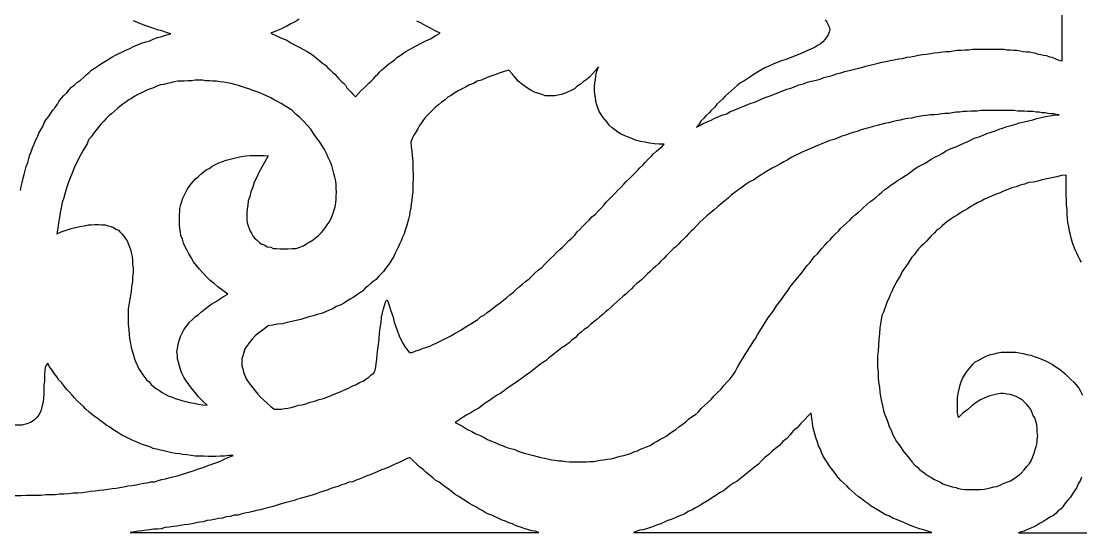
# Model space of a CAD drawing. Extents: x -535 to 535, y -535 to 535.
# Drawn here: x 0.5 to 106.7, y 335 to 386.3 of the extents above; entities that cross this region are included whole.
import ezdxf

# ---------------------------------------------------------------- set-up
doc = ezdxf.new("R2010")
doc.units = 0
doc.layers.add('LAYER_1', color=18, linetype='CONTINUOUS')

msp = doc.modelspace()

# ---------------------------------------------------------------- linework, layer by layer
at = {"layer": 'LAYER_1'}
for points in [[(81.1, 386.38), (81.25, 386.17), (81.4, 385.9), (81.5, 385.69), (81.54, 385.42), (81.5, 385.15), (81.4, 384.89), (81.25, 384.67), (81.1, 384.46), (80.86, 384.19), (80.61, 383.98), (80.32, 383.82), (80.03, 383.6), (79.64, 383.44), (79.24, 383.28), (78.85, 383.07), (78.41, 382.91), (78.02, 382.75), (77.58, 382.59), (77.14, 382.43), (76.7, 382.27), (76.26, 382.11), (75.87, 381.95), (75.43, 381.73), (75.04, 381.57), (74.64, 381.36), (74.3, 381.14), (73.96, 380.93), (73.62, 380.72), (73.22, 380.45), (72.93, 380.23), (72.59, 380.07), (72.25, 379.81), (71.95, 379.54), (71.66, 379.27), (71.37, 379), (71.07, 378.74), (70.83, 378.47), (70.53, 378.2), (70.24, 377.93), (69.99, 377.61), (69.7, 377.35), (69.46, 377.08), (69.16, 376.81), (68.92, 376.54), (68.62, 376.22), (68.43, 375.9), (68.18, 375.63), (68.53, 375.79), (68.87, 376.01), (69.26, 376.17), (69.65, 376.33), (70.04, 376.54), (70.44, 376.7), (70.83, 376.86), (71.22, 376.97), (71.56, 377.19), (71.95, 377.35), (72.34, 377.51), (72.78, 377.67), (73.18, 377.83), (73.57, 377.99), (74.01, 378.15), (74.4, 378.31), (74.74, 378.47), (75.18, 378.63), (75.57, 378.79), (76.01, 378.95), (76.41, 379.11), (76.85, 379.27), (77.24, 379.43), (77.63, 379.54), (78.07, 379.7), (78.46, 379.86), (78.9, 379.97), (79.29, 380.13), (79.73, 380.23), (80.17, 380.34), (80.57, 380.45), (80.96, 380.61), (81.4, 380.72), (81.79, 380.82), (82.23, 380.98), (82.67, 381.09), (83.06, 381.2), (83.5, 381.3), (83.89, 381.41), (84.29, 381.52), (84.73, 381.62), (85.17, 381.73), (85.56, 381.84), (86, 381.95), (86.39, 382.05), (86.78, 382.16), (87.17, 382.21), (87.61, 382.32), (88.01, 382.37), (88.45, 382.48), (88.84, 382.53), (89.28, 382.64), (89.67, 382.69), (90.01, 382.75), (90.45, 382.85), (90.84, 382.91), (91.24, 382.96), (91.63, 383.01), (92.02, 383.07), (92.46, 383.12), (92.85, 383.18), (93.19, 383.23), (93.58, 383.23), (93.93, 383.28), (94.32, 383.34), (94.71, 383.34), (95.1, 383.39), (95.49, 383.39), (95.84, 383.44), (99.02, 383.44), (99.31, 383.39), (99.65, 383.39), (99.95, 383.34), (100.29, 383.34), (100.63, 383.28), (100.93, 383.23), (101.27, 383.18), (101.56, 383.18), (101.86, 383.12), (102.1, 383.07), (102.39, 382.96), (102.69, 382.91), (102.98, 382.85), (103.27, 382.8), (103.57, 382.69), (103.81, 382.64), (104.11, 382.53), (104.35, 382.43), (104.6, 382.32), (104.84, 382.27), (104.84, 385.42), (104.84, 388.58)], [(0.42, 369.28), (0.51, 369.7), (0.61, 370.08), (0.71, 370.51), (0.81, 370.88), (0.91, 371.31), (1, 371.68), (1.15, 372.11), (1.25, 372.48), (1.35, 372.86), (1.49, 373.18), (1.64, 373.55), (1.79, 373.93), (1.93, 374.3), (2.13, 374.68), (2.28, 375.05), (2.47, 375.37), (2.67, 375.69), (2.81, 376.07), (3.01, 376.39), (3.25, 376.66), (3.45, 376.98), (3.65, 377.3), (3.89, 377.62), (4.14, 377.94), (4.28, 378.21), (4.53, 378.53), (4.77, 378.8), (5.07, 379.06), (5.31, 379.38), (5.55, 379.65), (5.85, 379.87), (6.14, 380.13), (6.44, 380.35), (6.73, 380.61), (7.02, 380.88), (7.32, 381.1), (7.56, 381.36), (7.9, 381.58), (8.2, 381.79), (8.54, 382), (8.88, 382.22), (9.23, 382.43), (9.57, 382.65), (9.96, 382.86), (10.3, 383.02), (10.64, 383.18), (10.99, 383.34), (11.38, 383.5), (11.77, 383.72), (12.16, 383.88), (12.55, 384.04), (12.99, 384.2), (13.39, 384.3), (13.78, 384.47), (14.17, 384.63), (14.61, 384.73), (15.05, 384.89), (15.49, 385), (15.05, 385.11), (14.61, 385.27), (14.17, 385.37), (13.78, 385.53), (13.39, 385.64), (12.99, 385.8), (12.55, 385.96), (12.16, 386.12), (11.77, 386.28)], [(28.37, 386.45), (27.95, 386.2), (27.53, 386), (27.11, 385.75), (26.59, 385.5), (26.08, 385.3), (25.52, 385.05), (26.08, 384.8), (26.59, 384.55), (27.11, 384.35), (27.53, 384.1), (27.95, 383.85), (28.37, 383.65), (28.79, 383.4), (29.17, 383.2), (29.49, 383), (29.87, 382.75), (30.1, 382.55), (30.43, 382.29), (30.71, 382.04), (30.99, 381.84), (31.22, 381.59), (31.46, 381.39), (31.69, 381.14), (31.93, 380.94), (32.16, 380.69), (32.35, 380.49), (32.58, 380.24), (32.77, 380.09), (33, 379.84), (33.14, 379.59), (33.33, 379.39), (33.56, 379.14), (33.75, 378.94), (33.99, 378.69), (34.27, 378.99), (34.55, 379.29), (34.83, 379.54), (35.06, 379.79), (35.34, 380.04), (35.58, 380.24), (35.81, 380.49), (36, 380.74), (36.23, 380.94), (36.42, 381.14), (36.65, 381.39), (36.89, 381.59), (37.12, 381.79), (37.35, 381.99), (37.64, 382.19), (37.92, 382.39), (38.15, 382.6), (38.48, 382.8), (38.76, 383), (39.04, 383.2), (39.41, 383.4), (39.79, 383.6), (40.16, 383.8), (40.58, 384.05), (41.05, 384.3), (41.52, 384.5), (41.99, 384.8), (42.5, 385.05), (41.99, 385.3), (41.52, 385.55), (41.05, 385.8), (40.58, 386.05), (40.16, 386.25)], [(106.79, 362.11), (106.6, 362.38), (106.45, 362.7), (106.3, 363.02), (106.16, 363.34), (106.01, 363.67), (105.86, 364.04), (105.77, 364.41), (105.67, 364.84), (105.57, 365.22), (105.52, 365.64), (105.42, 366.07), (105.37, 366.5), (105.33, 366.93), (105.33, 367.36), (105.28, 367.84), (105.28, 368.32), (105.23, 368.85), (105.23, 369.33), (105.23, 369.87), (105.23, 370.3), (105.23, 370.83), (104.79, 370.78), (104.3, 370.67), (103.81, 370.56), (103.32, 370.46), (102.83, 370.35), (102.39, 370.24), (101.95, 370.14), (101.51, 370.08), (101.07, 369.92), (100.63, 369.82), (100.24, 369.66), (99.79, 369.55), (99.4, 369.39), (98.96, 369.23), (98.62, 369.07), (98.23, 368.91), (97.84, 368.75), (97.45, 368.59), (97.05, 368.43), (96.71, 368.21), (96.32, 368.05), (95.98, 367.84), (95.68, 367.68), (95.34, 367.46), (95, 367.25), (94.66, 367.04), (94.31, 366.82), (94.02, 366.66), (93.73, 366.45), (93.38, 366.23), (93.09, 365.97), (92.8, 365.75), (92.55, 365.48), (92.26, 365.27), (92.01, 365), (91.72, 364.74), (91.47, 364.47), (91.23, 364.2), (90.94, 363.93), (90.69, 363.67), (90.45, 363.45), (90.25, 363.18), (90.01, 362.86), (89.76, 362.6), (89.62, 362.33), (89.42, 362.01), (89.17, 361.69), (88.98, 361.42), (88.78, 361.1), (88.64, 360.78), (88.44, 360.46), (88.24, 360.14), (88.1, 359.87), (87.9, 359.49), (87.76, 359.17), (87.61, 358.85), (87.46, 358.48), (87.31, 358.16), (87.17, 357.78), (87.02, 357.41), (86.92, 357.09), (86.78, 356.77), (86.68, 356.12), (86.58, 355.54), (86.53, 354.95), (86.48, 354.36), (86.43, 353.77), (86.39, 353.24), (86.34, 352.7), (86.34, 352.17), (86.34, 351.58), (86.39, 351.1), (86.39, 350.56), (86.43, 350.08), (86.53, 349.6), (86.58, 349.12), (86.63, 348.64), (86.73, 348.16), (86.83, 347.73), (86.92, 347.25), (87.07, 346.82), (87.22, 346.44), (87.36, 346.07), (87.51, 345.64), (87.71, 345.27), (87.85, 344.89), (88.05, 344.52), (88.24, 344.14), (88.49, 343.82), (88.69, 343.5), (88.88, 343.23), (89.13, 342.91), (89.37, 342.65), (89.62, 342.33), (89.81, 342.06), (90.06, 341.79), (90.35, 341.58), (90.59, 341.31), (90.89, 341.1), (91.18, 340.88), (91.47, 340.67), (91.77, 340.51), (92.06, 340.35), (92.36, 340.19), (92.65, 340.08), (92.89, 339.92), (93.19, 339.81), (93.53, 339.7), (93.82, 339.6), (94.17, 339.54), (94.46, 339.44), (94.8, 339.38), (95.1, 339.33), (96.66, 339.33), (97.01, 339.38), (97.35, 339.44), (97.64, 339.49), (97.98, 339.6), (98.28, 339.65), (98.62, 339.76), (98.87, 339.92), (99.21, 340.03), (99.65, 340.19), (100.04, 340.45), (100.38, 340.72), (100.72, 340.99), (101.02, 341.31), (101.31, 341.63), (101.56, 341.95), (101.75, 342.27), (101.9, 342.65), (102.05, 342.97), (102.14, 343.34), (102.24, 343.66), (102.34, 344.04), (102.34, 344.36), (102.39, 344.73), (102.34, 345.11), (102.34, 345.48), (102.29, 345.8), (102.19, 346.18), (102.1, 346.5), (101.95, 346.76), (101.85, 347.03), (101.7, 347.35), (101.51, 347.62), (101.26, 347.89), (101.07, 348.1), (100.82, 348.32), (100.53, 348.48), (100.24, 348.64), (99.94, 348.74), (99.65, 348.85), (99.31, 348.9), (98.96, 348.96), (98.67, 348.96), (98.28, 348.9), (97.89, 348.8), (97.49, 348.69), (97.1, 348.53), (96.66, 348.32), (96.22, 348.05), (95.78, 347.73), (95.39, 347.35), (94.9, 346.98), (94.46, 346.55), (94.36, 347.03), (94.36, 347.57), (94.36, 348.05), (94.36, 348.53), (94.41, 348.96), (94.51, 349.39), (94.61, 349.81), (94.71, 350.13), (94.85, 350.46), (95.05, 350.78), (95.24, 351.1), (95.44, 351.36), (95.68, 351.63), (95.88, 351.9), (96.12, 352.11), (96.42, 352.27), (96.71, 352.43), (97.01, 352.59), (97.35, 352.75), (97.69, 352.86), (98.03, 352.92), (98.38, 353.02), (98.72, 353.08), (100.19, 353.08), (100.58, 353.02), (100.92, 352.97), (101.31, 352.86), (101.7, 352.81), (102.05, 352.65), (102.44, 352.54), (102.78, 352.38), (103.17, 352.22), (103.51, 352.06), (103.86, 351.85), (104.2, 351.63), (104.54, 351.42), (104.88, 351.15), (105.13, 350.94), (105.42, 350.67), (105.72, 350.35), (106.01, 350.08), (106.26, 349.81), (106.5, 349.49), (106.7, 349.12), (106.89, 348.8)], [(-0.51, 338.73), (0.51, 338.73), (1, 338.78), (2.47, 338.78), (2.96, 338.84), (3.89, 338.84), (4.33, 338.89), (4.77, 338.89), (5.26, 338.94), (5.7, 339), (6.19, 339), (6.63, 339.05), (7.07, 339.1), (7.46, 339.16), (7.9, 339.21), (8.35, 339.27), (8.79, 339.32), (9.18, 339.37), (9.62, 339.43), (10.01, 339.48), (10.4, 339.53), (10.79, 339.59), (11.18, 339.69), (11.62, 339.75), (12.02, 339.8), (12.41, 339.91), (12.8, 339.96), (13.14, 340.01), (13.48, 340.12), (13.88, 340.12), (14.22, 340.23), (14.61, 340.33), (14.95, 340.39), (15.3, 340.5), (15.69, 340.6), (16.03, 340.66), (16.37, 340.76), (16.67, 340.87), (17.01, 340.98), (17.3, 341.08), (17.64, 341.19), (17.99, 341.3), (18.28, 341.4), (18.62, 341.51), (18.92, 341.62), (19.21, 341.73), (19.55, 341.83), (19.8, 341.94), (20.09, 342.05), (20.38, 342.15), (20.68, 342.26), (20.92, 342.42), (21.22, 342.53), (21.51, 342.63), (21.76, 342.74), (21.31, 342.74), (20.87, 342.69), (20.43, 342.69), (19.99, 342.63), (19.21, 342.63), (18.77, 342.69), (17.94, 342.69), (17.55, 342.74), (17.11, 342.8), (16.71, 342.85), (16.37, 342.9), (15.98, 342.96), (15.59, 343.01), (15.2, 343.12), (14.81, 343.22), (14.46, 343.28), (14.07, 343.38), (13.73, 343.44), (13.39, 343.6), (13.04, 343.7), (12.65, 343.86), (12.31, 343.97), (11.97, 344.13), (11.62, 344.29), (11.28, 344.45), (10.94, 344.61), (10.6, 344.77), (10.3, 344.99), (10.01, 345.15), (9.67, 345.36), (9.37, 345.58), (9.03, 345.79), (8.74, 346), (8.44, 346.22), (8.1, 346.49), (7.81, 346.7), (7.51, 346.91), (7.27, 347.13), (6.98, 347.39), (6.73, 347.66), (6.44, 347.93), (6.14, 348.2), (5.85, 348.52), (5.6, 348.79), (5.31, 349.11), (5.07, 349.37), (4.82, 349.69), (4.58, 350.02), (4.28, 350.28), (4.09, 350.6), (3.84, 350.92), (3.6, 351.3), (3.35, 351.62), (3.16, 351.99), (3.01, 351.78), (2.91, 351.57), (2.86, 351.25), (2.82, 350.92), (2.82, 350.55), (2.82, 350.18), (2.77, 349.8), (2.77, 349.32), (2.77, 348.89), (2.72, 348.46), (2.67, 347.98), (2.57, 347.61), (2.47, 347.18), (2.28, 346.81), (2.08, 346.54), (1.79, 346.27), (1.44, 346.06), (1.05, 345.9), (0.56, 345.79), (-0.56, 345.79)], [(106.79, 340.56), (106.65, 340.19), (106.45, 339.92), (106.3, 339.54), (106.06, 339.22), (105.86, 338.9), (105.67, 338.58), (105.42, 338.26), (105.18, 337.99), (104.93, 337.67), (104.74, 337.41), (104.44, 337.19), (104.2, 336.92), (103.91, 336.71), (103.61, 336.55), (103.27, 336.34), (102.98, 336.12), (102.63, 335.96), (102.34, 335.75), (102, 335.59), (101.7, 335.48), (101.36, 335.32), (101.02, 335.16), (100.63, 335.05), (100.46, 335), (115.12, 335)]]:
    msp.add_lwpolyline(points, dxfattribs=at)
for points in [[(58.05, 381.3), (57.76, 380.98), (57.47, 380.66), (57.12, 380.39), (56.83, 380.18), (56.54, 379.91), (56.19, 379.7), (55.95, 379.48), (55.61, 379.32), (55.31, 379.16), (54.97, 379), (54.63, 378.9), (54.33, 378.84), (53.99, 378.79), (53.01, 378.79), (52.72, 378.9), (52.38, 379), (52.03, 379.11), (51.69, 379.27), (51.35, 379.48), (51.01, 379.7), (50.66, 379.97), (50.32, 380.23), (50.08, 380.55), (49.73, 380.93), (49.39, 381.36), (48.9, 381.2), (48.41, 381.04), (47.97, 380.88), (47.48, 380.72), (47.04, 380.55), (46.65, 380.34), (46.21, 380.23), (45.82, 380.02), (45.43, 379.86), (45.03, 379.65), (44.64, 379.43), (44.3, 379.27), (43.96, 379.06), (43.62, 378.84), (43.27, 378.63), (42.98, 378.36), (42.64, 378.15), (42.34, 377.88), (42.05, 377.67), (41.8, 377.4), (41.51, 377.13), (41.27, 376.86), (41.02, 376.65), (40.83, 376.38), (40.63, 376.06), (40.43, 375.79), (40.24, 375.47), (40.04, 375.15), (39.85, 374.83), (39.7, 374.51), (39.55, 374.14), (39.6, 373.66), (39.65, 373.23), (39.7, 372.75), (39.75, 372.26), (39.75, 371.78), (39.75, 371.36), (39.8, 370.87), (39.8, 370.45), (39.75, 370.07), (39.75, 369.59), (39.75, 369.16), (39.7, 368.73), (39.65, 368.36), (39.6, 367.93), (39.55, 367.56), (39.46, 367.13), (39.41, 366.81), (39.31, 366.43), (39.21, 366.06), (39.11, 365.69), (38.97, 365.31), (38.87, 364.94), (38.72, 364.62), (38.57, 364.24), (38.43, 363.92), (38.28, 363.6), (38.13, 363.28), (37.94, 362.96), (37.84, 362.69), (37.64, 362.37), (37.45, 362.05), (37.25, 361.78), (37.01, 361.46), (36.81, 361.19), (36.57, 360.93), (36.32, 360.66), (36.08, 360.39), (35.79, 360.18), (35.54, 359.96), (35.25, 359.7), (34.95, 359.48), (34.71, 359.21), (34.41, 359), (34.12, 358.79), (33.78, 358.57), (33.48, 358.41), (33.14, 358.2), (32.8, 357.98), (32.46, 357.82), (32.07, 357.66), (31.72, 357.45), (31.38, 357.29), (30.99, 357.13), (30.6, 356.97), (30.16, 356.86), (29.77, 356.75), (29.32, 356.65), (28.93, 356.49), (28.54, 356.38), (28.05, 356.27), (27.61, 356.17), (27.17, 356.06), (26.68, 355.95), (26.19, 355.9), (25.7, 355.79), (25.26, 355.74), (24.77, 355.36), (24.33, 355.04), (23.94, 354.72), (23.65, 354.4), (23.35, 354.03), (23.11, 353.71), (22.91, 353.44), (22.82, 353.06), (22.72, 352.74), (22.62, 352.42), (22.62, 352.05), (22.62, 351.73), (22.72, 351.41), (22.77, 351.09), (22.91, 350.76), (23.06, 350.44), (23.26, 350.12), (23.45, 349.86), (23.7, 349.53), (23.94, 349.21), (24.23, 348.89), (24.53, 348.57), (24.82, 348.3), (25.16, 347.98), (25.51, 347.66), (25.85, 347.39), (26.58, 347.39), (26.88, 347.45), (27.22, 347.5), (27.56, 347.56), (27.91, 347.66), (28.3, 347.77), (28.64, 347.82), (29.03, 347.93), (29.47, 348.09), (29.91, 348.2), (30.35, 348.36), (30.79, 348.46), (31.23, 348.62), (31.63, 348.79), (32.02, 348.95), (32.46, 349.11), (32.9, 349.32), (33.29, 349.48), (33.68, 349.69), (34.07, 349.86), (34.41, 350.07), (34.76, 350.18), (35.05, 350.39), (35.34, 350.6), (35.59, 350.82), (35.83, 350.98), (35.88, 351.09), (35.98, 351.3), (36.03, 351.62), (36.08, 351.94), (36.13, 352.37), (36.18, 352.85), (36.23, 353.38), (36.32, 353.87), (36.37, 354.4), (36.42, 354.99), (36.47, 355.52), (36.57, 356.06), (36.62, 356.59), (36.71, 357.02), (36.81, 357.45), (36.91, 357.77), (37.01, 358.09), (37.11, 358.31), (37.16, 358.31), (37.25, 358.2), (37.3, 357.98), (37.4, 357.66), (37.5, 357.34), (37.64, 356.97), (37.79, 356.59), (37.89, 356.11), (38.04, 355.63), (38.23, 355.2), (38.38, 354.72), (38.57, 354.29), (38.77, 353.92), (38.97, 353.6), (39.16, 353.38), (39.31, 353.17), (39.5, 353.06), (39.7, 353.06), (40.04, 353.22), (40.43, 353.33), (40.78, 353.49), (41.07, 353.55), (41.46, 353.71), (41.8, 353.87), (42.15, 354.03), (42.49, 354.19), (42.83, 354.35), (43.22, 354.56), (43.57, 354.72), (43.91, 354.94), (44.2, 355.1), (44.55, 355.31), (44.89, 355.52), (45.23, 355.74), (45.57, 355.95), (45.92, 356.17), (46.26, 356.38), (46.55, 356.65), (46.89, 356.81), (47.19, 357.08), (47.53, 357.29), (47.87, 357.56), (48.17, 357.82), (48.51, 358.04), (48.85, 358.31), (49.19, 358.57), (49.49, 358.84), (49.83, 359.11), (50.12, 359.38), (50.42, 359.64), (50.76, 359.91), (51.05, 360.18), (51.4, 360.44), (51.69, 360.71), (52.03, 361.03), (52.33, 361.3), (52.67, 361.57), (52.96, 361.89), (53.21, 362.16), (53.55, 362.48), (53.84, 362.74), (54.14, 363.07), (54.48, 363.39), (54.77, 363.6), (55.07, 363.92), (55.36, 364.24), (55.7, 364.51), (56, 364.83), (56.24, 365.15), (56.54, 365.42), (56.83, 365.74), (57.12, 366.06), (57.42, 366.33), (57.71, 366.65), (58.05, 366.92), (58.35, 367.24), (58.59, 367.5), (58.89, 367.83), (59.18, 368.15), (59.42, 368.41), (59.72, 368.73), (60.01, 369), (60.3, 369.32), (60.6, 369.59), (60.89, 369.91), (61.14, 370.18), (61.43, 370.45), (61.72, 370.71), (62.02, 371.03), (62.26, 371.3), (62.51, 371.57), (62.8, 371.84), (63.05, 372.1), (63.34, 372.43), (63.63, 372.69), (63.88, 372.96), (64.17, 373.23), (64.42, 373.44), (64.71, 373.66), (64.95, 373.92), (64.46, 373.92), (63.98, 373.98), (63.49, 374.03), (63, 374.14), (62.56, 374.19), (62.16, 374.3), (61.77, 374.46), (61.38, 374.62), (60.99, 374.78), (60.65, 374.94), (60.3, 375.15), (60.01, 375.37), (59.72, 375.58), (59.42, 375.85), (59.23, 376.12), (59.03, 376.38), (58.79, 376.65), (58.64, 376.92), (58.44, 377.19), (58.3, 377.56), (58.2, 377.88), (58.1, 378.2), (58.05, 378.58), (58, 378.95), (57.96, 379.32), (57.96, 379.7), (58, 380.07), (58.05, 380.39), (58.1, 380.82), (58.2, 381.25), (58.35, 381.68)], [(17.58, 380.29), (17.19, 380.29), (16.84, 380.23), (16.21, 380.23), (15.82, 380.18), (15.47, 380.07), (15.13, 380.02), (14.79, 379.91), (14.45, 379.86), (14.1, 379.75), (13.76, 379.59), (13.47, 379.48), (13.17, 379.38), (12.83, 379.22), (12.54, 379.06), (12.2, 378.9), (11.9, 378.74), (11.56, 378.52), (11.27, 378.36), (10.97, 378.15), (10.68, 377.93), (10.38, 377.72), (10.14, 377.51), (9.85, 377.24), (9.55, 376.97), (9.31, 376.81), (9.01, 376.49), (8.77, 376.22), (8.48, 375.95), (8.23, 375.63), (7.99, 375.31), (7.74, 374.99), (7.5, 374.67), (7.25, 374.35), (7.11, 373.98), (6.86, 373.6), (6.67, 373.28), (6.47, 372.91), (6.27, 372.53), (6.08, 372.1), (5.88, 371.73), (5.69, 371.3), (5.54, 370.87), (5.34, 370.39), (5.2, 370.02), (5.05, 369.54), (4.9, 369.06), (4.76, 368.57), (4.61, 368.09), (4.51, 367.56), (4.41, 367.08), (4.32, 366.6), (4.22, 366.06), (4.17, 365.53), (4.07, 364.94), (4.51, 365.15), (5, 365.31), (5.49, 365.47), (5.93, 365.58), (6.37, 365.69), (6.81, 365.74), (7.2, 365.85), (7.55, 365.85), (7.89, 365.9), (8.23, 365.9), (8.57, 365.85), (8.92, 365.85), (9.21, 365.74), (9.5, 365.69), (9.75, 365.58), (9.99, 365.42), (10.24, 365.31), (10.38, 365.15), (10.58, 364.94), (10.78, 364.72), (10.92, 364.51), (11.12, 364.24), (11.22, 363.97), (11.36, 363.65), (11.46, 363.39), (11.51, 363.07), (11.61, 362.69), (11.66, 362.32), (11.66, 361.94), (11.71, 361.51), (11.71, 361.09), (11.66, 360.61), (11.66, 360.18), (11.56, 359.64), (11.51, 359.16), (11.41, 358.57), (11.31, 358.04), (11.22, 357.45), (11.22, 356.86), (11.22, 356.38), (11.22, 355.85), (11.27, 355.36), (11.31, 354.88), (11.36, 354.45), (11.46, 353.97), (11.51, 353.55), (11.61, 353.22), (11.76, 352.8), (11.85, 352.42), (12, 352.1), (12.15, 351.73), (12.29, 351.41), (12.49, 351.14), (12.68, 350.82), (12.88, 350.55), (13.08, 350.28), (13.32, 350.12), (13.52, 349.86), (13.76, 349.64), (14.06, 349.43), (14.35, 349.27), (14.64, 349.05), (14.94, 348.89), (15.23, 348.73), (15.57, 348.62), (15.92, 348.46), (16.31, 348.36), (16.6, 348.25), (16.99, 348.14), (17.38, 348.04), (17.82, 347.98), (18.26, 347.88), (18.7, 347.82), (19.15, 347.77), (18.7, 348.2), (18.26, 348.62), (17.92, 349.05), (17.58, 349.48), (17.29, 349.86), (17.04, 350.23), (16.8, 350.6), (16.6, 350.98), (16.45, 351.35), (16.36, 351.73), (16.26, 352.1), (16.16, 352.42), (16.16, 352.8), (16.11, 353.12), (16.16, 353.44), (16.21, 353.71), (16.26, 354.03), (16.36, 354.35), (16.45, 354.67), (16.6, 354.94), (16.75, 355.26), (16.94, 355.52), (17.19, 355.85), (17.38, 356.11), (17.68, 356.38), (17.92, 356.65), (18.26, 356.86), (18.56, 357.13), (18.9, 357.4), (19.24, 357.66), (19.59, 357.93), (19.98, 358.14), (20.37, 358.41), (20.76, 358.68), (21.2, 358.89), (20.71, 359.27), (20.22, 359.64), (19.83, 359.96), (19.44, 360.28), (19.05, 360.66), (18.7, 361.03), (18.36, 361.41), (18.07, 361.78), (17.77, 362.16), (17.53, 362.58), (17.29, 362.96), (17.09, 363.33), (16.94, 363.65), (16.75, 364.03), (16.65, 364.4), (16.5, 364.78), (16.45, 365.1), (16.4, 365.47), (16.36, 365.85), (16.36, 366.22), (16.36, 366.54), (16.36, 366.86), (16.4, 367.18), (16.4, 367.5), (16.5, 367.88), (16.6, 368.2), (16.7, 368.52), (16.84, 368.79), (16.99, 369.11), (17.14, 369.38), (17.33, 369.7), (17.53, 369.96), (17.73, 370.18), (17.97, 370.45), (18.22, 370.66), (18.51, 370.93), (18.75, 371.14), (19.05, 371.36), (19.39, 371.52), (19.63, 371.73), (19.98, 371.89), (20.32, 372.05), (20.66, 372.21), (21.05, 372.32), (21.45, 372.43), (21.84, 372.53), (22.23, 372.64), (22.57, 372.69), (23.01, 372.75), (23.45, 372.8), (24.77, 372.8), (25.26, 372.75), (24.92, 372.16), (24.63, 371.62), (24.33, 371.09), (24.09, 370.55), (23.84, 370.13), (23.7, 369.64), (23.5, 369.16), (23.4, 368.68), (23.26, 368.25), (23.21, 367.83), (23.16, 367.45), (23.11, 367.08), (23.11, 366.76), (23.11, 366.38), (23.16, 366.06), (23.26, 365.74), (23.35, 365.47), (23.45, 365.2), (23.6, 364.94), (23.75, 364.67), (23.94, 364.46), (24.14, 364.3), (24.38, 364.08), (24.63, 363.92), (24.92, 363.81), (25.16, 363.65), (25.51, 363.6), (25.75, 363.49), (26.09, 363.49), (26.49, 363.44), (27.22, 363.44), (27.66, 363.49), (28.05, 363.49), (28.44, 363.6), (28.79, 363.76), (29.13, 363.97), (29.42, 364.14), (29.77, 364.35), (30.01, 364.56), (30.3, 364.78), (30.55, 365.04), (30.79, 365.31), (30.99, 365.58), (31.18, 365.85), (31.38, 366.11), (31.53, 366.43), (31.67, 366.76), (31.77, 367.02), (31.87, 367.34), (31.97, 367.67), (32.02, 368.04), (32.07, 368.41), (32.07, 368.73), (32.11, 369.11), (32.07, 369.48), (32.07, 369.86), (32.02, 370.23), (31.92, 370.61), (31.82, 370.98), (31.72, 371.41), (31.63, 371.78), (31.48, 372.21), (31.28, 372.59), (31.09, 373.01), (30.89, 373.39), (30.65, 373.76), (30.4, 374.19), (30.11, 374.56), (29.81, 374.99), (29.52, 375.42), (29.18, 375.79), (28.79, 376.22), (28.44, 376.6), (28.05, 376.92), (27.61, 377.35), (27.27, 377.56), (26.93, 377.77), (26.54, 377.99), (26.19, 378.2), (25.85, 378.36), (25.51, 378.58), (25.16, 378.74), (24.77, 378.9), (24.43, 379.06), (24.04, 379.22), (23.7, 379.32), (23.31, 379.48), (22.96, 379.59), (22.57, 379.7), (22.28, 379.81), (21.89, 379.91), (21.54, 380.02), (21.15, 380.07), (20.81, 380.13), (20.42, 380.18), (20.07, 380.23), (19.68, 380.23), (19.39, 380.29), (19, 380.29), (18.66, 380.34), (17.92, 380.34)], [(96.33, 377.24), (95.69, 377.24), (95.3, 377.19), (94.95, 377.19), (94.56, 377.13), (94.22, 377.13), (93.83, 377.08), (93.49, 377.02), (93.09, 377.02), (92.75, 376.97), (92.41, 376.92), (92.02, 376.86), (91.63, 376.86), (91.24, 376.81), (90.84, 376.76), (90.5, 376.7), (90.11, 376.65), (89.77, 376.54), (89.38, 376.49), (88.98, 376.44), (88.59, 376.33), (88.2, 376.28), (87.81, 376.17), (87.42, 376.06), (87.03, 376.01), (86.68, 375.9), (86.29, 375.79), (85.9, 375.69), (85.46, 375.58), (85.07, 375.47), (84.68, 375.37), (84.29, 375.21), (83.89, 375.1), (83.55, 374.99), (83.16, 374.83), (82.77, 374.72), (82.38, 374.56), (81.94, 374.4), (81.54, 374.3), (81.15, 374.14), (80.76, 373.98), (80.42, 373.82), (80.03, 373.66), (79.64, 373.49), (79.24, 373.33), (78.85, 373.17), (78.46, 372.96), (78.07, 372.8), (77.68, 372.59), (77.34, 372.37), (76.94, 372.16), (76.55, 371.94), (76.16, 371.73), (75.77, 371.52), (75.38, 371.3), (75.04, 371.09), (74.64, 370.82), (74.3, 370.61), (73.91, 370.34), (73.57, 370.18), (73.18, 369.91), (72.78, 369.64), (72.44, 369.38), (72.05, 369.11), (71.71, 368.84), (71.37, 368.52), (71.02, 368.25), (70.63, 367.93), (70.29, 367.67), (69.95, 367.34), (69.55, 367.02), (69.21, 366.76), (68.87, 366.43), (68.53, 366.11), (68.23, 365.79), (67.89, 365.42), (67.65, 365.2), (67.4, 364.94), (67.16, 364.67), (66.91, 364.46), (66.62, 364.19), (66.37, 363.92), (66.13, 363.65), (65.88, 363.49), (65.64, 363.23), (65.35, 362.96), (65.15, 362.74), (64.9, 362.48), (64.61, 362.21), (64.37, 361.94), (64.07, 361.67), (63.83, 361.46), (63.53, 361.19), (63.29, 360.93), (63, 360.66), (62.7, 360.39), (62.46, 360.18), (62.21, 359.96), (61.92, 359.7), (61.67, 359.43), (61.38, 359.16), (61.09, 358.89), (60.79, 358.68), (60.5, 358.41), (60.21, 358.14), (59.91, 357.88), (59.62, 357.61), (59.33, 357.34), (59.08, 357.13), (58.79, 356.86), (58.49, 356.65), (58.2, 356.38), (57.86, 356.11), (57.56, 355.85), (57.27, 355.58), (56.93, 355.36), (56.63, 355.1), (56.29, 354.83), (56.05, 354.56), (55.7, 354.29), (55.41, 354.03), (55.07, 353.76), (54.73, 353.55), (54.43, 353.33), (54.09, 353.06), (53.75, 352.8), (53.4, 352.53), (53.11, 352.26), (52.77, 352.05), (52.42, 351.78), (52.08, 351.51), (51.74, 351.25), (51.4, 350.98), (51.05, 350.76), (50.71, 350.5), (50.32, 350.23), (50.03, 350.02), (49.68, 349.8), (49.29, 349.53), (48.95, 349.27), (48.56, 349), (48.22, 348.79), (47.82, 348.52), (47.43, 348.25), (47.09, 348.04), (46.75, 347.77), (46.36, 347.5), (45.96, 347.29), (45.57, 347.02), (45.18, 346.81), (44.79, 346.59), (44.4, 346.33), (44.01, 346.06), (44.4, 345.84), (44.84, 345.63), (45.23, 345.36), (45.67, 345.15), (46.06, 344.93), (46.45, 344.77), (46.89, 344.56), (47.24, 344.35), (47.63, 344.19), (48.02, 344.03), (48.41, 343.86), (48.8, 343.7), (49.19, 343.54), (49.59, 343.44), (49.98, 343.33), (50.32, 343.17), (50.71, 343.06), (51.05, 342.96), (51.45, 342.85), (51.84, 342.74), (52.23, 342.63), (52.57, 342.53), (52.96, 342.47), (53.26, 342.42), (53.65, 342.31), (53.99, 342.26), (54.38, 342.21), (54.73, 342.21), (55.07, 342.15), (55.46, 342.1), (57.17, 342.1), (57.51, 342.15), (57.86, 342.15), (58.2, 342.21), (58.54, 342.26), (58.89, 342.31), (59.23, 342.37), (59.57, 342.42), (59.91, 342.47), (60.21, 342.58), (60.55, 342.69), (60.89, 342.74), (61.23, 342.85), (61.58, 342.96), (61.92, 343.12), (62.26, 343.22), (62.56, 343.38), (62.85, 343.49), (63.19, 343.6), (63.53, 343.76), (63.88, 343.97), (64.17, 344.13), (64.51, 344.35), (64.86, 344.51), (65.2, 344.72), (65.44, 344.93), (65.79, 345.15), (66.13, 345.36), (66.42, 345.63), (66.76, 345.84), (67.11, 346.11), (67.4, 346.38), (67.74, 346.65), (68.09, 346.86), (68.38, 347.13), (68.67, 347.45), (69.02, 347.77), (69.31, 348.04), (69.65, 348.36), (69.95, 348.73), (70.29, 349.05), (70.63, 349.37), (70.92, 349.75), (71.27, 350.12), (71.56, 350.44), (71.85, 350.82), (72.05, 351.14), (72.25, 351.51), (72.44, 351.83), (72.64, 352.15), (72.88, 352.53), (73.08, 352.85), (73.27, 353.17), (73.47, 353.49), (73.67, 353.81), (73.86, 354.13), (74.11, 354.45), (74.3, 354.83), (74.5, 355.15), (74.69, 355.47), (74.89, 355.79), (75.13, 356.17), (75.33, 356.49), (75.57, 356.81), (75.77, 357.08), (76.01, 357.4), (76.21, 357.72), (76.45, 358.04), (76.7, 358.36), (76.9, 358.68), (77.14, 359), (77.38, 359.32), (77.58, 359.64), (77.83, 359.96), (78.07, 360.23), (78.31, 360.55), (78.56, 360.82), (78.8, 361.14), (79.05, 361.46), (79.29, 361.78), (79.54, 362.05), (79.78, 362.37), (80.03, 362.69), (80.32, 362.96), (80.57, 363.28), (80.76, 363.49), (81.06, 363.81), (81.3, 364.08), (81.59, 364.35), (81.84, 364.67), (82.13, 364.94), (82.43, 365.2), (82.67, 365.53), (82.96, 365.79), (83.26, 366.06), (83.55, 366.33), (83.8, 366.6), (84.09, 366.86), (84.38, 367.08), (84.68, 367.34), (84.97, 367.61), (85.26, 367.88), (85.56, 368.15), (85.85, 368.36), (86.19, 368.63), (86.49, 368.9), (86.78, 369.11), (87.08, 369.38), (87.37, 369.59), (87.71, 369.86), (88.05, 370.07), (88.35, 370.29), (88.69, 370.5), (89.03, 370.71), (89.38, 370.93), (89.72, 371.19), (89.96, 371.41), (90.31, 371.62), (90.7, 371.84), (91.04, 372), (91.38, 372.21), (91.72, 372.43), (92.07, 372.64), (92.46, 372.8), (92.8, 373.01), (93.14, 373.23), (93.49, 373.39), (93.88, 373.55), (94.27, 373.71), (94.61, 373.87), (95, 374.03), (95.4, 374.19), (95.79, 374.4), (96.13, 374.56), (96.52, 374.67), (96.91, 374.83), (97.3, 374.99), (97.74, 375.15), (98.14, 375.26), (98.53, 375.42), (98.97, 375.58), (99.31, 375.69), (99.75, 375.79), (100.19, 375.95), (100.58, 376.06), (101.02, 376.17), (101.46, 376.28), (101.9, 376.38), (102.3, 376.49), (102.74, 376.6), (103.18, 376.7), (103.62, 376.76), (104.11, 376.86), (104.55, 376.86), (104.25, 376.92), (104.01, 376.97), (103.72, 376.97), (103.42, 377.02), (103.13, 377.08), (102.83, 377.08), (102.54, 377.13), (102.25, 377.13), (101.95, 377.19), (101.37, 377.19), (101.02, 377.24), (100.39, 377.24), (100.04, 377.29), (96.72, 377.29)], [(79.34, 346.7), (79, 346.33), (78.61, 345.9), (78.27, 345.52), (77.87, 345.2), (77.58, 344.83), (77.24, 344.45), (76.85, 344.13), (76.5, 343.76), (76.11, 343.44), (75.77, 343.17), (75.43, 342.85), (75.04, 342.53), (74.69, 342.21), (74.4, 341.89), (74.01, 341.57), (73.67, 341.3), (73.32, 341.03), (72.93, 340.71), (72.59, 340.44), (72.25, 340.17), (71.9, 339.96), (71.51, 339.69), (71.22, 339.48), (70.88, 339.21), (70.48, 339), (70.14, 338.73), (69.8, 338.52), (69.46, 338.3), (69.11, 338.09), (68.72, 337.87), (68.43, 337.66), (68.09, 337.5), (67.74, 337.29), (67.35, 337.13), (67.01, 336.91), (66.67, 336.75), (66.32, 336.64), (65.98, 336.48), (65.64, 336.32), (65.3, 336.22), (64.95, 336.06), (64.61, 335.9), (64.27, 335.79), (63.93, 335.68), (63.58, 335.52), (63.19, 335.41), (62.85, 335.31), (62.51, 335.25), (62.21, 335.15), (61.87, 335.04), (91.77, 335.04), (91.38, 335.15), (90.94, 335.31), (90.55, 335.41), (90.16, 335.52), (89.82, 335.68), (89.42, 335.84), (89.03, 336), (88.64, 336.16), (88.25, 336.32), (87.86, 336.48), (87.47, 336.7), (87.12, 336.81), (86.78, 337.02), (86.44, 337.23), (86.1, 337.45), (85.7, 337.66), (85.36, 337.93), (85.07, 338.14), (84.73, 338.41), (84.38, 338.62), (84.09, 338.89), (83.8, 339.16), (83.5, 339.43), (83.26, 339.69), (82.96, 339.96), (82.67, 340.23), (82.43, 340.5), (82.18, 340.82), (81.94, 341.14), (81.69, 341.46), (81.5, 341.73), (81.25, 342.1), (81.06, 342.42), (80.86, 342.74), (80.71, 343.06), (80.57, 343.44), (80.42, 343.7), (80.32, 344.08), (80.17, 344.45), (80.08, 344.77), (79.98, 345.15), (79.88, 345.52), (79.83, 345.9), (79.78, 346.33), (79.73, 346.7), (79.69, 347.02)], [(39.06, 342.37), (38.72, 342.21), (38.38, 342.05), (37.99, 341.89), (37.69, 341.73), (37.35, 341.57), (36.96, 341.4), (36.62, 341.3), (36.23, 341.14), (35.88, 340.98), (35.49, 340.82), (35.15, 340.71), (34.76, 340.55), (34.46, 340.39), (34.07, 340.28), (33.73, 340.12), (33.34, 340.07), (33, 339.91), (32.6, 339.8), (32.26, 339.64), (31.87, 339.53), (31.53, 339.43), (31.18, 339.27), (30.79, 339.16), (30.4, 339.05), (30.06, 338.89), (29.67, 338.78), (29.28, 338.68), (28.93, 338.57), (28.59, 338.46), (28.2, 338.36), (27.86, 338.25), (27.47, 338.14), (27.07, 338.04), (26.68, 337.93), (26.34, 337.82), (25.95, 337.71), (25.61, 337.61), (25.21, 337.5), (24.82, 337.39), (24.48, 337.29), (24.09, 337.23), (23.7, 337.13), (23.31, 337.02), (22.91, 336.97), (22.52, 336.86), (22.23, 336.75), (21.84, 336.75), (21.45, 336.64), (21.05, 336.59), (20.66, 336.48), (20.27, 336.43), (19.88, 336.32), (19.49, 336.27), (19.15, 336.22), (18.75, 336.11), (18.36, 336.06), (18.02, 336), (17.63, 335.9), (17.24, 335.84), (16.84, 335.79), (16.45, 335.74), (16.11, 335.68), (15.72, 335.63), (15.33, 335.57), (14.94, 335.52), (14.54, 335.41), (14.15, 335.36), (13.76, 335.36), (13.37, 335.31), (13.03, 335.25), (12.64, 335.2), (12.24, 335.15), (11.85, 335.09), (11.42, 335.04), (52.38, 335.04), (52.03, 335.15), (51.69, 335.2), (51.35, 335.31), (51.01, 335.41), (50.66, 335.52), (50.32, 335.63), (50.03, 335.74), (49.73, 335.9), (49.39, 336), (49.05, 336.16), (48.71, 336.27), (48.36, 336.43), (48.02, 336.59), (47.68, 336.75), (47.34, 336.86), (46.99, 337.02), (46.7, 337.23), (46.36, 337.39), (46.06, 337.61), (45.72, 337.77), (45.38, 337.98), (45.03, 338.2), (44.69, 338.41), (44.35, 338.62), (44.01, 338.84), (43.76, 339.05), (43.42, 339.32), (43.08, 339.53), (42.73, 339.8), (42.39, 340.07), (42.05, 340.23), (41.76, 340.5), (41.41, 340.76), (41.07, 341.08), (40.78, 341.35), (40.43, 341.62), (40.09, 341.94), (39.8, 342.21), (39.46, 342.53)]]:
    msp.add_lwpolyline(points, close=True, dxfattribs=at)

doc.saveas('drawing.dxf')
